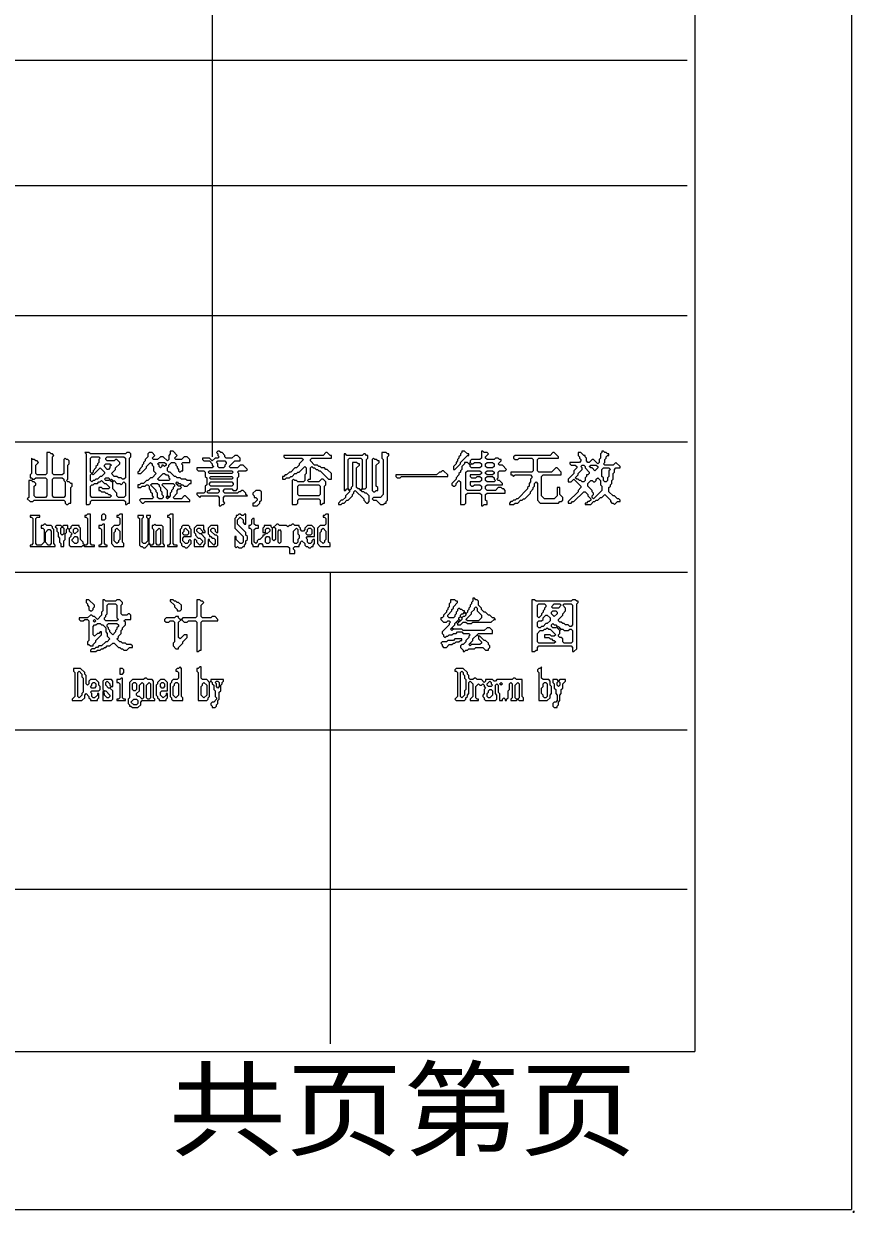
# Model space of a CAD drawing. Header units: millimetres. Extents: x 10 to 220, y 12 to 309.
# Drawn here: x 168 to 219.9, y 11.6 to 85.8 of the extents above; entities that cross this region are included whole.
import ezdxf

# ---------------------------------------------------------------- set-up
doc = ezdxf.new("R2010")
doc.units = ezdxf.units.MM
for name, color, linetype, lineweight in [('OCR_TEXT', 6, 'Continuous', 0), ('TRACE_STRAIGHT', 5, 'Continuous', 0), ('TRACE_TEXT_SYMBOL', 6, 'Continuous', 0)]:
    doc.layers.add(name, color=color, linetype=linetype, lineweight=lineweight)
doc.styles.add('wqy-unicode', font='wqy-unicode.lff')

msp = doc.modelspace()

# ---------------------------------------------------------------- linework, layer by layer
at = {"layer": 'TRACE_STRAIGHT', "color": 5}
for p, q in [((219.681, 308.516), (219.681, 11.726)), ((209.901, 298.539), (209.901, 21.606)), ((179.754, 227.961), (179.754, 58.75)), ((34.874, 83.516), (209.428, 83.516)), ((34.874, 75.698), (209.428, 75.698)), ((34.874, 67.564), (209.428, 67.564)), ((34.874, 59.675), (209.43, 59.675)), ((34.874, 51.549), (209.43, 51.549)), ((187.123, 51.549), (187.123, 22.072)), ((34.874, 41.7), (209.428, 41.7)), ((34.874, 31.743), (209.428, 31.743)), ((34.874, 21.606), (209.901, 21.606)), ((10.043, 11.726), (219.681, 11.726))]:
    msp.add_line(p, q, dxfattribs=at)
at = {"layer": 'TRACE_TEXT_SYMBOL', "color": 6}
for points in [[(169.422, 59.013), (169.422, 57.7), (169.334, 57.612), (168.809, 57.612), (168.722, 57.7), (168.722, 58.225), (168.897, 58.4), (168.809, 58.488), (168.722, 58.488), (168.634, 58.575), (168.546, 58.575), (168.459, 58.663), (168.459, 57.7), (168.371, 57.612), (168.371, 57.437), (168.459, 57.437), (168.546, 57.35), (168.459, 57.262), (168.284, 57.262), (168.284, 56.211), (168.196, 56.124), (168.371, 55.949), (168.546, 55.949), (168.634, 56.036), (170.473, 56.036), (170.56, 55.949), (170.56, 55.861), (170.648, 55.774), (170.735, 55.774), (170.823, 55.861), (170.91, 55.861), (170.91, 56.824), (170.998, 56.912), (170.998, 57.087), (170.91, 57.087), (170.823, 57.174), (170.735, 57.174), (170.648, 57.262), (170.735, 57.35), (170.735, 58.225), (170.823, 58.313), (170.823, 58.488), (170.735, 58.575), (170.648, 58.575), (170.56, 58.663), (170.473, 58.575), (170.473, 57.7), (170.385, 57.612), (169.86, 57.612), (169.772, 57.7), (169.772, 58.75), (169.86, 58.838), (169.772, 58.926), (169.685, 58.926), (169.597, 59.013)], [(171.786, 59.013), (171.874, 58.926), (171.874, 55.774), (172.049, 55.774), (172.136, 55.861), (172.136, 55.949), (172.224, 56.036), (174.238, 56.036), (174.325, 55.949), (174.325, 55.774), (174.413, 55.774), (174.5, 55.861), (174.588, 55.861), (174.588, 58.663), (174.675, 58.75), (174.675, 58.926), (174.588, 59.013), (174.413, 59.013), (174.325, 58.926), (172.136, 58.926), (172.049, 59.013)], [(172.136, 58.663), (172.224, 58.75), (172.662, 58.75), (172.749, 58.663), (172.662, 58.575), (172.662, 58.4), (172.574, 58.313), (172.574, 58.225), (172.486, 58.138), (172.486, 58.05), (172.311, 57.875), (172.311, 57.787), (172.224, 57.7), (172.136, 57.787)], [(173.099, 58.663), (173.187, 58.75), (174.238, 58.75), (174.325, 58.663), (174.325, 57.437), (174.238, 57.35), (174.15, 57.35), (174.062, 57.437), (173.887, 57.437), (173.8, 57.525), (173.625, 57.525), (173.45, 57.7), (173.712, 57.962), (173.712, 58.05), (173.975, 58.313), (173.975, 58.4), (173.8, 58.575), (173.712, 58.575), (173.625, 58.488), (173.187, 58.488), (173.099, 58.575)], [(187.984, 58.926), (187.984, 56.649), (188.072, 56.649), (188.159, 56.737), (188.247, 56.737), (188.334, 56.649), (188.334, 56.562), (188.072, 56.299), (188.072, 56.211), (187.896, 56.036), (187.809, 56.036), (187.634, 55.861), (187.634, 55.774), (187.809, 55.774), (187.896, 55.861), (187.984, 55.861), (188.159, 56.036), (188.247, 56.036), (188.509, 56.299), (188.509, 56.386), (188.597, 56.474), (188.597, 56.562), (188.684, 56.649), (189.21, 56.124), (189.21, 56.036), (189.385, 55.861), (189.472, 55.861), (189.56, 55.949), (189.56, 56.299), (189.385, 56.474), (189.297, 56.474), (189.21, 56.562), (189.122, 56.562), (189.035, 56.649), (189.122, 56.737), (189.297, 56.737), (189.385, 56.824), (189.385, 58.575), (189.472, 58.663), (189.472, 58.838), (189.385, 58.838), (189.297, 58.926), (189.21, 58.926), (189.122, 58.838), (188.159, 58.838), (188.072, 58.926)], [(188.247, 58.575), (188.334, 58.663), (189.035, 58.663), (189.122, 58.575), (189.122, 56.737), (189.035, 56.649), (188.947, 56.737), (188.86, 56.737), (188.772, 56.824), (188.772, 58.05), (188.947, 58.225), (188.947, 58.313), (188.86, 58.313), (188.772, 58.4), (188.509, 58.4), (188.509, 56.912), (188.422, 56.824), (188.422, 56.737), (188.334, 56.649), (188.247, 56.737)], [(190.348, 59.013), (190.348, 58.663), (190.436, 58.575), (190.436, 56.386), (190.26, 56.211), (189.823, 56.211), (189.735, 56.124), (189.823, 56.036), (189.998, 56.036), (190.26, 55.774), (190.436, 55.774), (190.523, 55.861), (190.611, 55.861), (190.611, 55.949), (190.698, 56.036), (190.698, 58.75), (190.786, 58.838), (190.786, 58.926), (190.698, 58.926), (190.611, 59.013)], [(189.823, 58.663), (189.735, 58.575), (189.735, 56.649), (189.823, 56.562), (189.91, 56.562), (189.998, 56.649), (190.085, 56.649), (190.085, 56.824), (189.998, 56.912), (189.998, 58.225), (190.173, 58.4), (190.173, 58.488), (190.085, 58.488), (189.998, 58.575), (189.91, 58.575)], [(195.339, 59.101), (195.339, 59.013), (195.251, 58.926), (195.251, 58.838), (195.164, 58.75), (195.164, 58.663), (195.076, 58.575), (195.076, 58.488), (194.988, 58.4), (194.988, 58.313), (194.813, 58.138), (194.813, 57.962), (194.901, 57.962), (195.251, 58.313), (195.251, 58.4), (195.689, 58.838), (195.776, 58.838), (195.776, 58.926), (195.689, 58.926), (195.514, 59.101)], [(172.749, 58.05), (173.012, 57.787), (173.012, 57.7), (172.837, 57.525), (172.749, 57.525), (172.574, 57.35), (172.486, 57.35), (172.399, 57.262), (172.311, 57.262), (172.224, 57.174), (172.136, 57.262), (172.136, 57.612), (172.224, 57.7), (172.311, 57.612)], [(173.012, 58.225), (173.099, 58.313), (173.362, 58.313), (173.45, 58.225), (173.362, 58.138), (173.362, 58.05), (173.274, 57.962), (173.187, 57.962), (173.012, 58.138)], [(176.339, 58.313), (176.426, 58.4), (176.777, 58.4), (176.864, 58.313), (176.864, 58.225), (176.777, 58.138), (176.689, 58.225), (176.602, 58.225), (176.602, 58.138), (176.514, 58.05), (176.426, 58.138), (176.426, 58.225)], [(180.016, 58.4), (180.104, 58.488), (180.542, 58.488), (180.629, 58.4), (180.629, 58.313), (180.542, 58.225), (180.542, 58.138), (180.454, 58.05), (180.191, 58.05), (180.104, 58.138), (180.104, 58.313)], [(195.776, 58.313), (195.864, 58.4), (195.952, 58.313), (195.864, 58.225)], [(196.039, 58.313), (196.127, 58.4), (196.477, 58.4), (196.565, 58.313), (196.565, 58.138), (196.477, 58.05), (195.952, 58.05), (195.864, 58.138), (195.864, 58.225), (195.952, 58.313)], [(196.827, 58.313), (196.915, 58.4), (197.265, 58.4), (197.353, 58.313), (197.353, 58.138), (197.265, 58.05), (196.915, 58.05), (196.827, 58.138)], [(202.781, 58.138), (202.869, 58.225), (202.956, 58.225), (203.044, 58.138), (203.044, 58.05), (203.306, 57.787), (203.306, 57.7), (203.219, 57.612), (203.131, 57.612), (203.131, 57.525), (203.044, 57.437), (203.044, 57.262), (202.956, 57.174), (202.869, 57.174), (202.781, 57.262), (202.693, 57.262), (202.606, 57.35), (202.518, 57.35), (202.431, 57.437), (202.606, 57.612), (202.606, 57.7), (202.869, 57.962), (202.869, 58.05)], [(203.306, 58.138), (203.394, 58.225), (203.744, 58.225), (203.832, 58.138), (203.832, 58.05), (203.657, 57.875), (203.481, 58.05), (203.394, 58.05)], [(204.094, 57.962), (204.182, 58.05), (204.532, 58.05), (204.62, 57.962), (204.532, 57.875), (204.532, 57.525), (204.445, 57.437), (204.445, 57.262), (204.357, 57.174), (204.269, 57.174), (204.182, 57.262), (204.182, 57.437), (204.094, 57.525)], [(168.634, 57.35), (168.722, 57.437), (169.334, 57.437), (169.422, 57.35), (169.422, 56.299), (169.334, 56.211), (168.722, 56.211), (168.634, 56.299), (168.634, 56.912), (168.722, 56.999), (168.722, 57.087), (168.634, 57.174), (168.546, 57.174), (168.459, 57.262), (168.546, 57.35)], [(169.772, 57.35), (169.86, 57.437), (170.385, 57.437), (170.473, 57.35), (170.473, 57.262), (170.56, 57.174), (170.56, 56.299), (170.473, 56.211), (169.86, 56.211), (169.772, 56.299)], [(172.749, 57.174), (172.837, 57.262), (173.012, 57.087), (173.099, 57.087), (173.362, 56.824), (173.274, 56.737), (172.924, 56.737), (172.837, 56.824), (172.662, 56.824), (172.662, 56.649), (172.749, 56.649), (172.837, 56.562), (173.012, 56.562), (173.099, 56.474), (173.187, 56.474), (173.274, 56.386), (173.362, 56.386), (173.45, 56.299), (173.362, 56.211), (172.224, 56.211), (172.136, 56.299), (172.136, 56.912), (172.224, 56.999), (172.311, 56.999), (172.399, 57.087), (172.574, 57.087), (172.662, 57.174)], [(173.012, 57.35), (173.099, 57.437), (173.274, 57.437), (173.362, 57.35), (173.274, 57.262), (173.099, 57.262)], [(173.362, 57.262), (173.45, 57.35), (173.537, 57.262), (173.45, 57.174)], [(173.537, 57.174), (173.625, 57.262), (173.8, 57.087), (173.975, 57.087), (174.062, 56.999), (174.238, 57.174), (174.325, 57.087), (174.325, 56.299), (174.238, 56.211), (173.887, 56.211), (173.8, 56.299), (173.8, 56.474), (173.537, 56.737)], [(176.689, 57.7), (176.777, 57.7), (176.864, 57.612), (176.952, 57.612), (177.039, 57.525), (177.039, 57.437), (177.127, 57.35), (177.039, 57.262), (176.426, 57.262), (176.339, 57.35)], [(177.477, 57.087), (177.565, 57.174), (177.652, 57.087), (177.565, 56.999)], [(179.491, 57.787), (179.579, 57.875), (180.979, 57.875), (181.067, 57.787), (180.979, 57.7), (179.579, 57.7)], [(179.579, 57.437), (179.666, 57.525), (180.979, 57.525), (181.067, 57.437), (180.979, 57.35), (179.666, 57.35)], [(179.579, 57.087), (179.666, 57.174), (180.979, 57.174), (181.067, 57.087), (181.067, 56.999), (180.979, 56.912), (179.666, 56.912), (179.579, 56.999)], [(194.113, 57.875), (194.025, 57.787), (193.938, 57.787), (193.763, 57.612), (191.224, 57.612), (191.224, 57.525), (191.311, 57.437), (191.486, 57.437), (191.574, 57.525), (194.463, 57.525), (194.463, 57.612), (194.2, 57.875)], [(195.601, 57.787), (195.689, 57.875), (196.477, 57.875), (196.565, 57.787), (196.565, 57.7), (196.477, 57.612), (195.864, 57.612), (195.864, 57.525), (195.952, 57.437), (196.214, 57.437), (196.302, 57.525), (196.477, 57.525), (196.565, 57.437), (196.565, 57.262), (196.477, 57.174), (195.864, 57.174), (195.864, 56.999), (195.952, 56.912), (196.039, 56.912), (196.127, 56.999), (196.477, 56.999), (196.565, 56.912), (196.565, 56.737), (196.477, 56.649), (195.689, 56.649), (195.601, 56.737)], [(196.827, 57.787), (196.915, 57.875), (197.265, 57.875), (197.353, 57.787), (197.353, 57.7), (197.265, 57.612), (196.915, 57.612), (196.827, 57.7)], [(196.827, 57.437), (196.915, 57.525), (197.265, 57.525), (197.353, 57.437), (197.353, 57.35), (197.44, 57.262), (197.353, 57.174), (196.915, 57.174), (196.827, 57.262)], [(203.744, 57.35), (203.832, 57.437), (204.007, 57.262), (204.007, 56.999), (204.094, 56.912), (204.094, 56.649), (203.569, 56.124), (203.481, 56.211), (203.481, 56.299), (203.569, 56.386), (203.569, 56.474), (203.481, 56.562), (203.481, 56.649), (203.219, 56.912), (203.219, 57.087), (203.394, 57.262), (203.481, 57.262), (203.569, 57.174), (203.657, 57.174), (203.744, 57.262)], [(175.901, 56.999), (175.989, 57.087), (176.339, 57.087), (176.426, 56.999), (176.426, 56.912), (176.514, 56.824), (176.514, 56.649), (176.602, 56.562), (176.602, 56.386), (176.689, 56.299), (176.689, 56.211), (176.602, 56.124), (176.426, 56.124), (176.339, 56.211), (176.339, 56.474), (176.251, 56.562), (176.251, 56.649)], [(176.602, 56.999), (176.689, 57.087), (177.302, 57.087), (177.39, 56.999), (177.39, 56.912), (177.302, 56.824), (177.302, 56.737), (177.214, 56.649), (177.214, 56.562), (177.127, 56.474), (177.127, 56.299), (177.039, 56.211), (176.952, 56.299), (176.952, 56.649)], [(177.565, 56.999), (177.652, 57.087), (177.74, 57.087), (177.827, 56.999), (177.74, 56.912), (177.652, 56.912)], [(179.579, 56.649), (179.666, 56.737), (180.104, 56.737), (180.191, 56.649), (180.191, 56.562), (180.104, 56.474), (179.491, 56.474), (179.403, 56.562), (179.491, 56.649)], [(182.468, 56.649), (182.293, 56.474), (182.293, 56.386), (182.38, 56.299), (182.38, 56.211), (182.468, 56.211), (182.555, 56.124), (182.555, 56.036), (182.38, 55.861), (182.293, 55.861), (182.293, 55.686), (182.555, 55.686), (182.731, 55.861), (182.731, 55.949), (182.818, 56.036), (182.818, 56.562), (182.731, 56.649)], [(185.095, 56.912), (185.182, 56.999), (186.408, 56.999), (186.495, 56.912), (186.495, 56.386), (186.408, 56.299), (185.182, 56.299), (185.095, 56.386)], [(176.864, 56.211), (176.952, 56.299), (177.039, 56.211), (176.952, 56.124)], [(168.371, 55.073), (168.371, 54.986), (168.459, 54.986), (168.546, 54.898), (168.546, 53.322), (168.459, 53.234), (168.371, 53.234), (168.371, 53.147), (169.947, 53.147), (169.947, 53.234), (169.86, 53.322), (169.86, 54.198), (169.772, 54.285), (169.772, 54.373), (169.685, 54.46), (169.422, 54.46), (169.334, 54.548), (169.247, 54.548), (169.159, 54.46), (169.072, 54.46), (169.072, 54.285), (169.159, 54.285), (169.247, 54.198), (169.247, 53.41), (169.072, 53.234), (168.809, 53.234), (168.722, 53.322), (168.722, 54.898), (168.809, 54.986), (168.984, 54.986), (168.984, 55.073)], [(171.961, 55.161), (171.874, 55.073), (171.786, 55.073), (171.786, 54.986), (171.874, 54.986), (171.961, 54.898), (171.961, 53.322), (171.874, 53.234), (171.786, 53.234), (171.698, 53.322), (171.698, 53.41), (171.523, 53.585), (171.523, 54.285), (171.436, 54.373), (171.436, 54.46), (170.998, 54.46), (170.91, 54.373), (170.91, 54.285), (170.823, 54.198), (170.735, 54.285), (170.735, 54.46), (170.473, 54.46), (170.385, 54.373), (170.298, 54.46), (170.035, 54.46), (169.947, 54.373), (170.035, 54.285), (170.035, 54.11), (170.122, 54.022), (170.122, 53.76), (170.21, 53.672), (170.21, 53.41), (170.298, 53.322), (170.298, 53.147), (170.473, 53.147), (170.473, 53.497), (170.56, 53.585), (170.56, 53.935), (170.648, 54.022), (170.648, 54.198), (170.735, 54.285), (170.823, 54.198), (170.823, 54.11), (170.998, 53.935), (170.91, 53.847), (170.91, 53.76), (170.823, 53.672), (170.823, 53.234), (170.91, 53.147), (171.611, 53.147), (171.698, 53.234), (171.786, 53.147), (172.399, 53.147), (172.399, 53.234), (172.224, 53.234), (172.136, 53.322), (172.136, 55.161)], [(172.924, 55.161), (172.837, 55.073), (172.837, 54.81), (173.012, 54.81), (173.099, 54.898), (173.099, 55.073), (173.012, 55.161)], [(173.975, 55.161), (173.887, 55.073), (173.8, 55.073), (173.8, 54.986), (173.887, 54.986), (173.975, 54.898), (173.975, 54.548), (173.887, 54.46), (173.625, 54.46), (173.45, 54.285), (173.45, 53.322), (173.625, 53.147), (174.238, 53.147), (174.238, 53.322), (174.15, 53.41), (174.15, 55.161)], [(175.113, 55.073), (175.113, 54.986), (175.201, 54.898), (175.201, 53.234), (175.288, 53.147), (175.376, 53.147), (175.463, 53.059), (175.551, 53.059), (175.814, 53.322), (175.901, 53.234), (175.901, 53.147), (176.777, 53.147), (176.777, 53.234), (176.689, 53.322), (176.689, 54.373), (176.602, 54.46), (176.251, 54.46), (176.164, 54.548), (176.076, 54.46), (175.989, 54.46), (175.989, 54.285), (176.076, 54.198), (176.076, 53.322), (175.989, 53.234), (175.901, 53.234), (175.814, 53.322), (175.814, 54.898), (175.901, 54.986), (175.901, 55.073), (175.638, 55.073), (175.638, 54.986), (175.726, 54.898), (175.726, 53.497), (175.551, 53.322), (175.463, 53.322), (175.376, 53.41), (175.376, 54.898), (175.463, 54.986), (175.463, 55.073)], [(177.127, 55.161), (177.039, 55.073), (176.952, 55.073), (176.952, 54.986), (177.039, 54.986), (177.127, 54.898), (177.127, 53.322), (177.039, 53.234), (176.952, 53.234), (176.952, 53.147), (177.565, 53.147), (177.565, 53.234), (177.39, 53.234), (177.302, 53.322), (177.302, 55.161)], [(181.417, 55.161), (181.33, 55.073), (181.242, 55.073), (181.242, 54.986), (181.155, 54.898), (181.155, 54.285), (181.68, 53.76), (181.68, 53.41), (181.592, 53.322), (181.505, 53.322), (181.242, 53.585), (181.242, 53.76), (181.155, 53.76), (181.155, 53.147), (181.242, 53.059), (181.33, 53.147), (181.417, 53.059), (181.592, 53.059), (181.68, 53.147), (181.767, 53.147), (181.767, 53.234), (181.855, 53.322), (181.855, 53.497), (181.943, 53.585), (181.943, 53.76), (181.855, 53.847), (181.855, 54.022), (181.33, 54.548), (181.33, 54.81), (181.505, 54.986), (181.68, 54.81), (181.68, 54.635), (181.767, 54.548), (181.855, 54.548), (181.855, 55.161), (181.767, 55.161), (181.68, 55.073), (181.592, 55.073), (181.505, 55.161)], [(186.846, 55.161), (186.758, 55.073), (186.671, 55.073), (186.671, 54.986), (186.758, 54.986), (186.846, 54.898), (186.846, 54.548), (186.758, 54.46), (186.495, 54.46), (186.32, 54.285), (186.32, 53.322), (186.495, 53.147), (187.108, 53.147), (187.108, 53.322), (187.021, 53.41), (187.021, 55.161)], [(169.51, 54.198), (169.597, 54.198), (169.685, 54.11), (169.685, 53.322), (169.597, 53.234), (169.51, 53.234), (169.334, 53.41), (169.334, 54.022)], [(170.298, 54.285), (170.385, 54.373), (170.473, 54.285), (170.473, 53.935), (170.385, 53.847), (170.298, 53.935)], [(171.086, 54.198), (171.173, 54.285), (171.261, 54.285), (171.348, 54.198), (171.348, 54.11), (171.173, 53.935), (171.086, 54.022)], [(172.924, 54.548), (172.837, 54.46), (172.662, 54.46), (172.662, 54.285), (172.749, 54.285), (172.837, 54.198), (172.837, 53.322), (172.749, 53.234), (172.662, 53.234), (172.662, 53.147), (173.187, 53.147), (173.187, 53.234), (173.099, 53.234), (173.012, 53.322), (173.012, 54.548)], [(173.712, 54.198), (173.8, 54.285), (173.975, 54.11), (173.975, 53.585), (173.887, 53.497), (173.887, 53.41), (173.8, 53.322), (173.625, 53.497), (173.625, 54.022), (173.712, 54.11)], [(176.426, 54.285), (176.514, 54.198), (176.514, 53.322), (176.426, 53.234), (176.339, 53.234), (176.251, 53.322), (176.251, 54.11)], [(177.915, 54.46), (177.827, 54.373), (177.827, 54.285), (177.74, 54.198), (177.74, 53.41), (177.827, 53.322), (177.827, 53.234), (177.915, 53.147), (178.003, 53.147), (178.09, 53.059), (178.178, 53.059), (178.44, 53.322), (178.44, 53.497), (178.353, 53.585), (178.265, 53.497), (178.265, 53.41), (178.178, 53.322), (178.09, 53.322), (177.915, 53.497), (177.915, 53.672), (178.003, 53.76), (178.44, 53.76), (178.44, 54.198), (178.353, 54.285), (178.353, 54.373), (178.265, 54.46)], [(178.003, 54.198), (178.09, 54.285), (178.265, 54.11), (178.265, 53.935), (178.178, 53.847), (178.003, 53.847), (177.915, 53.935), (177.915, 54.022), (178.003, 54.11)], [(178.791, 54.46), (178.615, 54.285), (178.615, 54.022), (178.703, 53.935), (178.703, 53.847), (178.878, 53.672), (178.966, 53.672), (179.141, 53.497), (179.141, 53.41), (178.966, 53.234), (178.791, 53.41), (178.791, 53.497), (178.703, 53.585), (178.615, 53.585), (178.615, 53.147), (179.228, 53.147), (179.228, 53.234), (179.316, 53.322), (179.316, 53.672), (179.053, 53.935), (179.141, 54.022), (179.316, 54.022), (179.316, 54.11), (179.228, 54.198), (179.228, 54.46)], [(178.791, 54.198), (178.878, 54.285), (178.966, 54.285), (179.141, 54.11), (179.141, 54.022), (179.053, 53.935), (178.966, 53.935), (178.791, 54.11)], [(179.666, 54.46), (179.491, 54.285), (179.491, 53.935), (179.579, 53.847), (179.579, 53.76), (179.666, 53.76), (179.754, 53.672), (179.841, 53.672), (179.929, 53.585), (179.929, 53.322), (179.841, 53.234), (179.579, 53.497), (179.579, 53.585), (179.491, 53.585), (179.491, 53.147), (180.016, 53.147), (180.104, 53.234), (180.104, 53.76), (180.016, 53.847), (179.929, 53.847), (179.666, 54.11), (179.666, 54.198), (179.754, 54.285), (179.841, 54.285), (179.929, 54.198), (179.929, 54.11), (180.016, 54.022), (180.104, 54.022), (180.104, 54.46)], [(183.081, 54.198), (183.168, 54.285), (183.256, 54.285), (183.343, 54.198), (183.343, 54.11), (183.168, 53.935), (183.081, 54.022)], [(183.519, 54.285), (183.606, 54.373), (183.694, 54.285), (183.694, 53.585), (183.606, 53.497), (183.519, 53.585)], [(183.869, 54.11), (183.956, 54.198), (184.044, 54.11), (184.044, 53.41), (183.956, 53.322), (183.869, 53.41)], [(185.007, 54.285), (185.095, 54.198), (185.095, 53.935), (185.182, 53.847), (185.182, 53.672), (185.095, 53.585), (185.095, 53.41), (185.007, 53.322), (184.919, 53.322), (184.832, 53.41), (184.832, 54.11)], [(185.707, 54.198), (185.795, 54.285), (185.883, 54.285), (185.97, 54.198), (185.97, 53.935), (185.883, 53.847), (185.707, 53.847), (185.62, 53.935), (185.62, 54.022), (185.707, 54.11)], [(186.583, 54.198), (186.671, 54.285), (186.846, 54.11), (186.846, 53.585), (186.758, 53.497), (186.758, 53.41), (186.671, 53.322), (186.495, 53.497), (186.495, 54.022), (186.583, 54.11)], [(171.173, 53.76), (171.261, 53.76), (171.348, 53.672), (171.348, 53.41), (171.261, 53.322), (171.173, 53.322), (170.998, 53.497), (170.998, 53.585)], [(183.081, 53.672), (183.168, 53.76), (183.256, 53.76), (183.343, 53.672), (183.343, 53.41), (183.256, 53.322), (183.168, 53.322), (183.081, 53.41)], [(171.874, 49.82), (171.874, 49.645), (171.961, 49.557), (171.961, 49.469), (172.049, 49.382), (172.049, 49.207), (172.136, 49.119), (172.224, 49.119), (172.311, 49.207), (172.311, 49.294), (172.399, 49.382), (172.399, 49.469), (172.049, 49.82)], [(178.791, 49.82), (178.791, 48.769), (178.703, 48.681), (177.915, 48.681), (177.827, 48.594), (177.74, 48.594), (177.652, 48.681), (177.652, 48.769), (177.477, 48.769), (177.39, 48.681), (176.864, 48.681), (176.777, 48.594), (176.777, 48.506), (176.864, 48.419), (177.039, 48.419), (177.127, 48.506), (177.302, 48.506), (177.39, 48.419), (177.39, 47.193), (177.302, 47.105), (177.302, 46.93), (177.477, 46.755), (177.652, 46.755), (177.652, 46.843), (177.915, 47.105), (177.915, 47.193), (178.178, 47.456), (178.178, 47.631), (178.003, 47.631), (177.74, 47.368), (177.652, 47.456), (177.652, 48.419), (177.827, 48.594), (178.003, 48.419), (178.178, 48.419), (178.265, 48.506), (178.703, 48.506), (178.791, 48.419), (178.791, 46.58), (178.878, 46.58), (178.966, 46.668), (179.053, 46.668), (179.053, 48.419), (179.141, 48.506), (180.104, 48.506), (180.104, 48.594), (179.929, 48.769), (179.754, 48.769), (179.666, 48.681), (179.141, 48.681), (179.053, 48.769), (179.053, 49.469), (179.228, 49.645), (179.141, 49.732), (179.053, 49.732), (178.966, 49.82)], [(177.127, 49.82), (177.127, 49.732), (177.39, 49.469), (177.39, 49.382), (177.565, 49.207), (177.565, 49.119), (177.74, 49.119), (177.827, 49.207), (177.827, 49.469), (177.652, 49.645), (177.565, 49.645), (177.477, 49.732), (177.39, 49.732), (177.302, 49.82)], [(199.717, 49.82), (199.717, 46.58), (199.892, 46.58), (199.979, 46.668), (200.067, 46.668), (200.067, 46.843), (200.154, 46.93), (202.168, 46.93), (202.256, 46.843), (202.256, 46.58), (202.343, 46.58), (202.518, 46.755), (202.518, 49.557), (202.606, 49.645), (202.606, 49.732), (202.518, 49.732), (202.431, 49.82), (202.256, 49.82), (202.168, 49.732), (199.979, 49.732), (199.892, 49.82)], [(173.187, 49.469), (173.274, 49.557), (173.712, 49.557), (173.8, 49.469), (173.8, 48.681), (173.887, 48.594), (173.8, 48.506), (173.099, 48.506), (173.012, 48.594), (173.012, 48.681), (173.099, 48.769), (173.099, 48.857), (173.187, 48.944)], [(195.426, 48.944), (195.514, 49.032), (195.601, 48.944), (195.601, 48.857), (195.514, 48.769), (195.426, 48.769), (195.339, 48.681), (195.251, 48.769), (195.251, 48.857), (195.339, 48.944)], [(196.127, 49.294), (196.214, 49.382), (196.302, 49.294), (196.302, 49.119), (196.565, 48.857), (196.565, 48.681), (196.389, 48.506), (195.689, 48.506), (195.601, 48.594), (195.952, 48.944), (195.952, 49.032), (196.127, 49.207)], [(200.067, 49.469), (200.154, 49.557), (200.505, 49.557), (200.592, 49.469), (200.592, 49.382), (200.505, 49.294), (200.505, 49.207), (200.417, 49.119), (200.417, 49.032), (200.329, 48.944), (200.329, 48.857), (200.154, 48.681), (200.067, 48.769)], [(201.117, 49.557), (201.468, 49.557), (201.555, 49.469), (201.38, 49.294), (201.03, 49.294), (200.942, 49.382)], [(200.942, 49.032), (201.03, 49.119), (201.205, 49.119), (201.293, 49.032), (201.293, 48.944), (201.117, 48.769), (200.942, 48.944)], [(201.643, 49.469), (201.73, 49.557), (202.168, 49.557), (202.256, 49.469), (202.256, 48.244), (202.168, 48.156), (202.081, 48.156), (201.993, 48.244), (201.818, 48.244), (201.73, 48.331), (201.643, 48.331), (201.555, 48.419), (201.468, 48.419), (201.38, 48.506), (201.38, 48.594), (201.643, 48.857), (201.643, 48.944), (201.818, 49.119), (201.818, 49.294)], [(172.311, 48.506), (172.399, 48.594), (172.486, 48.506), (172.399, 48.419)], [(173.187, 48.244), (173.274, 48.331), (173.8, 48.331), (173.887, 48.244), (173.887, 48.156), (173.8, 48.069), (173.8, 47.981), (173.712, 47.893), (173.712, 47.806), (173.537, 47.631), (173.362, 47.806), (173.362, 47.893), (173.274, 47.981), (173.274, 48.069), (173.187, 48.156)], [(194.988, 48.419), (195.076, 48.506), (195.164, 48.419), (195.076, 48.331)], [(195.076, 48.506), (195.164, 48.594), (195.251, 48.506), (195.164, 48.419)], [(195.164, 48.681), (195.251, 48.769), (195.339, 48.681), (195.339, 48.594), (195.251, 48.506), (195.164, 48.594)], [(200.592, 48.857), (200.68, 48.857), (200.855, 48.681), (200.855, 48.506), (200.68, 48.331), (200.592, 48.331), (200.417, 48.156), (200.329, 48.156), (200.242, 48.069), (200.154, 48.069), (200.067, 48.156), (200.067, 48.419), (200.154, 48.506), (200.329, 48.506), (200.417, 48.594), (200.417, 48.681)], [(200.942, 48.244), (201.03, 48.331), (201.117, 48.244), (201.205, 48.244), (201.293, 48.156), (201.205, 48.069), (201.03, 48.069), (200.942, 48.156)], [(194.638, 47.981), (194.726, 48.069), (194.813, 47.981), (194.726, 47.893)], [(196.302, 47.631), (196.389, 47.543), (196.389, 47.368), (196.565, 47.193), (196.565, 47.105), (196.477, 47.018), (195.952, 47.018), (195.864, 47.105), (196.039, 47.281), (196.039, 47.368)], [(200.592, 47.981), (200.68, 48.069), (200.767, 47.981), (200.855, 47.981), (201.205, 47.631), (201.117, 47.543), (200.942, 47.543), (200.855, 47.631), (200.505, 47.631), (200.505, 47.456), (200.767, 47.456), (200.855, 47.368), (200.942, 47.368), (201.03, 47.281), (201.117, 47.281), (201.205, 47.193), (201.117, 47.105), (200.154, 47.105), (200.067, 47.193), (200.067, 47.718), (200.242, 47.893), (200.417, 47.893), (200.505, 47.981)], [(201.293, 48.069), (201.38, 48.156), (201.468, 48.069), (201.38, 47.981)], [(201.38, 47.981), (201.468, 48.069), (201.555, 47.981), (201.468, 47.893)], [(201.468, 47.893), (201.555, 47.981), (201.643, 47.981), (201.73, 47.893), (201.993, 47.893), (202.081, 47.981), (202.168, 47.981), (202.256, 47.893), (202.256, 47.193), (202.168, 47.105), (201.73, 47.105), (201.643, 47.193), (201.643, 47.368), (201.555, 47.456), (201.468, 47.456), (201.38, 47.543), (201.38, 47.631), (201.468, 47.718)], [(194.901, 47.368), (194.813, 47.281), (194.463, 47.281), (194.376, 47.193), (194.113, 47.193), (194.025, 47.105), (194.113, 47.018), (194.113, 46.93), (194.2, 46.843), (194.376, 46.843), (194.551, 47.018), (194.726, 47.018), (194.813, 47.105), (194.901, 47.105), (194.988, 47.193), (195.164, 47.193), (195.251, 47.281), (195.339, 47.281), (195.339, 47.368)], [(195.776, 47.018), (195.864, 47.105), (195.952, 47.018), (195.864, 46.93)], [(171.086, 45.529), (171.086, 45.354), (171.173, 45.267), (171.173, 43.778), (170.998, 43.603), (170.998, 43.516), (171.611, 43.516), (171.786, 43.691), (171.786, 43.866), (171.874, 43.953), (172.049, 43.778), (172.049, 43.691), (172.136, 43.603), (172.136, 43.516), (172.574, 43.516), (172.574, 43.603), (172.662, 43.691), (172.662, 43.953), (172.574, 43.953), (172.574, 43.866), (172.399, 43.691), (172.311, 43.691), (172.224, 43.778), (172.224, 43.953), (172.136, 44.041), (172.224, 44.129), (172.662, 44.129), (172.749, 44.216), (172.749, 44.391), (172.662, 44.479), (172.662, 44.654), (172.486, 44.829), (172.136, 44.829), (172.049, 44.741), (172.049, 44.566), (171.961, 44.479), (171.874, 44.566), (171.874, 45.092), (171.786, 45.179), (171.786, 45.267), (171.523, 45.529)], [(171.348, 45.267), (171.436, 45.354), (171.611, 45.179), (171.611, 45.004), (171.698, 44.917), (171.698, 44.041), (171.611, 43.953), (171.611, 43.866), (171.436, 43.691), (171.348, 43.778)], [(173.975, 45.529), (173.975, 45.179), (174.15, 45.179), (174.238, 45.267), (174.238, 45.442), (174.15, 45.529)], [(177.74, 45.617), (177.652, 45.529), (177.565, 45.529), (177.477, 45.442), (177.477, 45.354), (177.565, 45.354), (177.652, 45.267), (177.652, 44.917), (177.565, 44.829), (177.302, 44.829), (177.214, 44.741), (177.214, 44.654), (177.127, 44.566), (177.127, 43.778), (177.214, 43.691), (177.214, 43.603), (177.302, 43.516), (177.915, 43.516), (177.915, 43.691), (177.827, 43.778), (177.827, 45.529)], [(178.966, 45.617), (178.878, 45.529), (178.791, 45.529), (178.791, 45.354), (178.878, 45.267), (178.878, 43.516), (179.403, 43.516), (179.491, 43.603), (179.491, 43.691), (179.579, 43.778), (179.579, 44.654), (179.666, 44.741), (179.754, 44.654), (179.754, 44.566), (179.841, 44.479), (179.841, 44.216), (179.929, 44.129), (179.929, 43.778), (180.016, 43.691), (180.016, 43.603), (179.841, 43.428), (179.754, 43.428), (179.666, 43.341), (179.666, 43.253), (179.754, 43.165), (179.754, 43.078), (179.929, 43.078), (180.016, 43.165), (180.016, 43.253), (180.104, 43.341), (180.104, 43.516), (180.191, 43.603), (180.191, 44.041), (180.279, 44.129), (180.279, 44.479), (180.367, 44.566), (180.367, 44.654), (180.454, 44.741), (180.454, 44.829), (179.666, 44.829), (179.666, 44.741), (179.579, 44.654), (179.403, 44.829), (179.141, 44.829), (179.053, 44.917), (179.053, 45.617)], [(195.251, 45.267), (195.339, 45.354), (195.426, 45.267), (195.426, 45.179), (195.514, 45.092), (195.514, 44.917), (195.601, 44.829), (195.601, 44.216), (195.514, 44.129), (195.514, 43.866), (195.339, 43.691), (195.251, 43.778)], [(200.329, 45.617), (200.242, 45.529), (200.154, 45.529), (200.067, 45.442), (200.067, 45.354), (200.154, 45.267), (200.154, 43.516), (200.68, 43.516), (200.855, 43.691), (200.855, 43.866), (200.942, 43.953), (200.942, 44.391), (200.855, 44.479), (200.855, 44.741), (200.767, 44.829), (200.417, 44.829), (200.329, 44.917)], [(172.224, 44.566), (172.311, 44.654), (172.399, 44.654), (172.486, 44.566), (172.486, 44.391), (172.399, 44.304), (172.224, 44.304), (172.136, 44.391), (172.224, 44.479)], [(173.012, 44.829), (172.924, 44.741), (172.924, 44.216), (173.012, 44.129), (172.924, 44.041), (172.924, 43.516), (173.45, 43.516), (173.537, 43.603), (173.537, 44.129), (173.362, 44.304), (173.45, 44.391), (173.537, 44.391), (173.537, 44.741), (173.45, 44.829)], [(173.099, 44.654), (173.187, 44.741), (173.362, 44.566), (173.362, 44.479), (173.45, 44.391), (173.362, 44.304), (173.274, 44.304), (173.099, 44.479)], [(174.062, 44.917), (173.975, 44.829), (173.8, 44.829), (173.8, 44.654), (173.887, 44.654), (173.975, 44.566), (173.975, 43.691), (173.887, 43.603), (173.8, 43.603), (173.8, 43.516), (174.325, 43.516), (174.325, 43.603), (174.238, 43.603), (174.15, 43.691), (174.15, 44.917)], [(175.551, 44.917), (175.463, 44.829), (174.763, 44.829), (174.588, 44.654), (174.588, 43.691), (174.5, 43.603), (174.5, 43.341), (174.588, 43.253), (174.588, 43.165), (174.675, 43.165), (174.763, 43.078), (175.113, 43.078), (175.288, 43.253), (175.288, 43.428), (175.376, 43.516), (176.164, 43.516), (176.164, 43.603), (176.076, 43.691), (176.076, 44.741), (175.989, 44.829), (175.726, 44.829), (175.638, 44.917)], [(174.763, 44.566), (174.85, 44.654), (174.938, 44.654), (175.026, 44.566), (175.026, 44.216), (174.938, 44.129), (174.85, 44.129), (174.763, 44.216)], [(175.376, 44.654), (175.463, 44.566), (175.463, 43.691), (175.376, 43.603), (175.201, 43.778), (175.113, 43.778), (175.026, 43.866), (175.026, 43.953), (175.201, 44.129), (175.201, 44.479)], [(175.814, 44.654), (175.901, 44.566), (175.901, 43.691), (175.814, 43.603), (175.726, 43.603), (175.638, 43.691), (175.638, 44.479)], [(176.514, 44.829), (176.339, 44.654), (176.339, 44.566), (176.251, 44.479), (176.251, 43.866), (176.339, 43.778), (176.339, 43.691), (176.426, 43.603), (176.426, 43.516), (176.864, 43.516), (176.864, 43.603), (176.952, 43.691), (176.952, 43.953), (176.864, 43.953), (176.864, 43.866), (176.689, 43.691), (176.514, 43.866), (176.514, 44.041), (176.602, 44.129), (176.952, 44.129), (176.952, 44.654), (176.777, 44.829)], [(176.514, 44.566), (176.602, 44.654), (176.689, 44.654), (176.777, 44.566), (176.777, 44.391), (176.689, 44.304), (176.602, 44.304), (176.514, 44.391)], [(177.39, 44.566), (177.477, 44.654), (177.565, 44.654), (177.652, 44.566), (177.652, 43.866), (177.477, 43.691), (177.302, 43.866), (177.302, 44.391), (177.39, 44.479)], [(179.141, 44.566), (179.228, 44.654), (179.403, 44.479), (179.403, 43.866), (179.228, 43.691), (179.053, 43.866), (179.053, 44.391), (179.141, 44.479)], [(179.929, 44.654), (180.016, 44.741), (180.104, 44.741), (180.191, 44.654), (180.191, 44.391), (180.104, 44.304), (180.016, 44.391), (180.016, 44.566)], [(197.09, 44.741), (197.177, 44.654), (197.177, 44.566), (197.265, 44.479), (197.177, 44.391), (197.002, 44.391), (196.915, 44.479), (196.915, 44.566)], [(197.703, 44.566), (197.79, 44.654), (197.878, 44.566), (197.79, 44.479)], [(198.841, 44.654), (198.929, 44.566), (198.929, 43.691), (198.841, 43.603), (198.753, 43.603), (198.666, 43.691), (198.666, 44.479)], [(200.417, 44.566), (200.505, 44.654), (200.592, 44.654), (200.68, 44.566), (200.68, 43.778), (200.592, 43.691), (200.505, 43.691), (200.417, 43.778), (200.417, 43.866), (200.329, 43.953), (200.329, 44.304), (200.417, 44.391)], [(201.03, 44.829), (201.03, 44.654), (201.117, 44.566), (201.117, 44.304), (201.205, 44.216), (201.205, 43.953), (201.293, 43.866), (201.293, 43.516), (201.205, 43.428), (201.117, 43.428), (201.03, 43.341), (201.03, 43.165), (201.117, 43.078), (201.293, 43.078), (201.293, 43.165), (201.38, 43.253), (201.38, 43.428), (201.468, 43.516), (201.468, 43.866), (201.555, 43.953), (201.555, 44.216), (201.643, 44.304), (201.643, 44.566), (201.818, 44.741), (201.818, 44.829), (201.468, 44.829), (201.38, 44.741), (201.293, 44.829)], [(201.293, 44.654), (201.38, 44.741), (201.468, 44.654), (201.468, 44.479), (201.38, 44.391), (201.293, 44.479)], [(172.924, 44.041), (173.012, 44.129), (173.099, 44.129), (173.362, 43.866), (173.362, 43.778), (173.274, 43.691), (173.187, 43.691), (173.012, 43.866), (173.012, 43.953)], [(197.002, 44.129), (197.09, 44.216), (197.177, 44.216), (197.265, 44.129), (197.265, 43.866), (197.09, 43.691), (197.002, 43.691), (196.915, 43.778), (196.915, 43.953), (197.002, 44.041)], [(174.85, 43.603), (175.026, 43.603), (175.113, 43.516), (175.113, 43.341), (175.026, 43.253), (174.85, 43.253), (174.675, 43.428)], [(219.855, 11.645), (219.767, 11.557), (219.855, 11.557)]]:
    msp.add_lwpolyline(points, close=True, dxfattribs=at)
for points in [[(177.127, 59.101), (177.127, 58.926), (177.039, 58.838), (177.039, 58.575), (176.952, 58.488), (176.689, 58.75), (176.514, 58.75), (176.339, 58.575), (176.076, 58.575), (175.989, 58.663), (176.164, 58.838), (175.989, 59.013), (175.814, 59.013), (175.726, 58.926), (175.726, 58.75), (175.551, 58.575), (175.551, 58.488), (175.463, 58.4), (175.463, 58.313), (175.376, 58.225), (175.376, 58.138), (175.201, 57.962), (175.201, 57.875), (175.113, 57.787), (175.113, 57.7), (175.288, 57.7), (175.638, 58.05), (175.638, 58.138), (175.901, 58.4), (175.989, 58.313), (175.989, 58.225), (176.076, 58.138), (176.076, 57.875), (176.251, 57.7), (175.989, 57.437), (175.901, 57.437), (175.726, 57.262), (175.638, 57.262), (175.463, 57.087), (175.288, 57.087), (175.201, 56.999), (175.113, 56.999), (175.113, 56.824), (175.288, 56.824), (175.376, 56.912), (175.551, 56.912), (175.638, 56.999), (175.726, 56.999), (175.814, 56.912), (175.814, 56.737), (175.901, 56.649), (175.901, 56.562), (175.989, 56.474), (175.989, 56.299), (176.076, 56.211), (175.989, 56.124), (175.288, 56.124), (175.201, 56.036), (175.376, 55.861), (175.463, 55.861), (175.551, 55.949), (178.353, 55.949), (178.353, 56.036), (178.09, 56.299)], [(178.09, 56.299), (178.003, 56.299), (177.827, 56.124), (177.39, 56.124), (177.302, 56.211), (177.565, 56.474), (177.565, 56.649), (177.652, 56.737), (177.74, 56.737), (177.827, 56.824), (177.74, 56.912), (177.827, 56.999), (177.915, 56.999), (178.003, 56.912), (178.178, 56.912), (178.353, 57.087), (178.44, 57.087), (178.44, 57.262), (178.178, 57.262), (178.09, 57.35), (177.827, 57.35), (177.74, 57.437), (177.565, 57.437), (177.477, 57.525), (177.39, 57.525), (177.127, 57.787), (177.039, 57.787), (176.952, 57.875), (176.952, 58.05), (177.039, 58.138), (177.039, 58.225), (177.214, 58.4), (177.39, 58.4), (177.477, 58.313), (177.477, 58.225), (177.565, 58.138), (177.565, 58.05), (177.652, 57.962), (177.652, 57.875), (177.74, 57.787), (177.827, 57.875), (177.915, 57.875), (177.915, 58.225), (177.827, 58.313), (177.915, 58.4), (178.353, 58.4), (178.353, 58.575), (178.178, 58.75), (178.003, 58.75), (177.827, 58.575), (177.477, 58.575), (177.39, 58.663), (177.565, 58.838), (177.302, 59.101), (177.127, 59.101)], [(180.104, 59.101), (180.016, 59.013), (180.104, 58.926), (180.104, 58.838), (180.191, 58.75), (180.104, 58.663), (179.929, 58.663), (179.754, 58.488), (179.579, 58.663), (179.141, 58.663), (179.141, 58.575), (179.228, 58.488), (179.579, 58.488), (179.754, 58.313), (179.754, 58.225), (179.841, 58.138), (179.754, 58.05), (178.791, 58.05), (178.791, 57.962), (178.878, 57.875), (179.228, 57.875), (179.316, 57.787), (179.316, 57.525), (179.403, 57.437), (179.403, 56.999), (179.316, 56.912), (179.316, 56.562), (179.228, 56.474), (178.791, 56.474), (178.791, 56.386), (178.966, 56.211), (179.053, 56.299), (180.104, 56.299), (180.191, 56.211), (180.191, 55.686), (180.279, 55.686), (180.367, 55.774), (180.454, 55.774), (180.542, 55.861), (180.454, 55.949), (180.454, 56.211), (180.542, 56.299), (181.943, 56.299), (181.855, 56.386), (181.855, 56.474), (181.68, 56.649), (181.592, 56.649), (181.505, 56.562), (181.417, 56.562), (181.33, 56.474), (180.542, 56.474), (180.454, 56.562), (180.454, 56.649), (180.542, 56.737), (180.979, 56.737), (181.067, 56.649), (181.242, 56.649), (181.33, 56.737), (181.33, 57.437), (181.417, 57.525), (181.417, 57.7), (181.33, 57.787), (181.417, 57.875), (181.855, 57.875)], [(181.855, 57.875), (181.943, 57.962), (181.68, 58.225), (181.505, 58.225), (181.33, 58.05), (180.892, 58.05), (180.804, 58.138), (181.155, 58.488), (181.505, 58.488), (181.505, 58.663), (181.33, 58.838), (181.155, 58.838), (180.979, 58.663), (180.629, 58.663), (180.542, 58.75), (180.542, 58.838), (180.367, 59.013), (180.279, 59.013), (180.191, 59.101), (180.104, 59.101)], [(186.846, 59.013), (186.671, 58.838), (184.219, 58.838), (184.219, 58.75), (184.307, 58.663), (185.357, 58.663), (185.445, 58.575), (185.182, 58.313), (185.182, 58.225), (185.007, 58.05), (184.919, 58.05), (184.657, 57.787), (184.569, 57.787), (184.394, 57.612), (184.307, 57.612), (184.219, 57.525), (184.131, 57.525), (184.131, 57.35), (184.307, 57.35), (184.394, 57.437), (184.569, 57.437), (184.657, 57.525), (184.744, 57.525), (184.919, 57.7), (185.007, 57.7), (185.095, 57.787), (185.182, 57.787), (185.532, 58.138), (185.62, 58.05), (185.62, 57.7), (185.532, 57.612), (185.532, 57.262), (185.445, 57.174), (185.095, 57.174), (185.007, 57.262), (184.919, 57.262), (184.832, 57.35), (184.744, 57.262), (184.744, 55.774), (185.007, 55.774), (185.095, 55.861), (185.095, 56.036), (185.182, 56.124), (186.408, 56.124), (186.495, 56.036), (186.495, 55.774), (186.583, 55.774), (186.671, 55.861), (186.758, 55.861), (186.758, 56.912), (186.846, 56.999), (186.846, 57.174), (186.671, 57.35), (186.583, 57.35), (186.408, 57.174), (185.795, 57.174), (185.707, 57.262), (185.795, 57.35), (185.883, 57.35), (185.883, 58.05), (185.97, 58.138), (186.058, 58.05), (186.145, 58.05), (186.233, 57.962)], [(186.233, 57.962), (186.32, 57.962), (186.408, 57.875), (186.495, 57.875), (187.021, 57.35), (187.196, 57.35), (187.196, 57.7), (186.933, 57.962), (186.846, 57.962), (186.758, 58.05), (186.583, 58.05), (186.495, 58.138), (186.408, 58.138), (186.32, 58.225), (186.145, 58.225), (185.883, 58.488), (185.883, 58.575), (185.97, 58.663), (187.196, 58.663), (187.196, 58.838), (187.108, 58.838), (186.933, 59.013), (186.846, 59.013)], [(196.565, 59.101), (196.565, 58.663), (196.477, 58.575), (195.952, 58.575), (195.864, 58.488), (195.864, 58.4), (195.776, 58.313), (195.689, 58.4), (195.514, 58.4), (195.514, 58.313), (195.339, 58.138), (195.339, 57.962), (195.251, 57.875), (195.251, 57.787), (195.164, 57.7), (195.164, 57.612), (194.988, 57.437), (194.988, 57.35), (194.726, 57.087), (194.726, 56.999), (194.813, 56.912), (194.901, 56.912), (194.988, 56.999), (194.988, 57.087), (195.164, 57.262), (195.251, 57.174), (195.251, 55.774), (195.514, 55.774), (195.601, 55.861), (195.601, 56.386), (195.689, 56.474), (196.477, 56.474), (196.565, 56.386), (196.565, 55.686), (196.652, 55.686), (196.74, 55.774), (196.915, 55.774), (196.915, 55.949), (196.827, 56.036), (196.827, 56.386), (196.915, 56.474), (198.053, 56.474), (198.053, 56.649), (197.965, 56.737), (197.878, 56.737), (197.79, 56.824), (197.615, 56.824), (197.44, 56.649), (196.915, 56.649), (196.827, 56.737), (196.827, 56.912), (196.915, 56.999), (197.878, 56.999), (197.878, 57.087), (197.703, 57.262), (197.615, 57.262), (197.528, 57.35), (197.615, 57.437), (197.615, 57.787), (197.703, 57.875), (198.053, 57.875), (198.141, 57.962), (197.878, 58.225), (197.703, 58.225)], [(197.703, 58.225), (197.615, 58.313), (197.79, 58.488), (197.79, 58.575), (197.703, 58.575), (197.615, 58.663), (197.44, 58.663), (197.353, 58.575), (196.915, 58.575), (196.827, 58.663), (196.827, 58.75), (197.002, 58.926), (196.915, 59.013), (196.74, 59.013), (196.652, 59.101), (196.565, 59.101)], [(201.03, 59.013), (200.855, 58.838), (198.666, 58.838), (198.578, 58.75), (198.578, 58.663), (198.666, 58.575), (198.841, 58.575), (198.929, 58.663), (199.717, 58.663), (199.804, 58.575), (199.804, 57.875), (199.717, 57.787), (198.403, 57.787), (198.403, 57.612), (198.491, 57.612), (198.578, 57.525), (198.666, 57.612), (199.629, 57.612), (199.717, 57.525), (199.717, 57.437), (199.629, 57.35), (199.629, 57.174), (199.541, 57.087), (199.541, 56.912), (199.454, 56.824), (199.454, 56.737), (198.841, 56.124), (198.753, 56.124), (198.666, 56.036), (198.578, 56.036), (198.491, 55.949), (198.403, 55.949), (198.316, 55.861), (198.316, 55.774), (198.578, 55.774), (198.666, 55.861), (198.841, 55.861), (199.016, 56.036), (199.104, 56.036), (199.191, 56.124), (199.279, 56.124), (199.629, 56.474), (199.629, 56.562), (199.804, 56.737), (199.804, 56.824), (199.892, 56.912), (199.892, 57.087), (199.979, 57.174), (200.067, 57.087), (200.067, 56.036), (200.242, 55.861), (201.38, 55.861), (201.468, 55.949), (201.555, 55.949), (201.643, 56.036), (201.643, 56.211), (201.468, 56.386), (201.468, 56.824), (201.293, 56.824), (201.293, 56.299), (201.117, 56.124), (200.505, 56.124), (200.329, 56.299), (200.329, 57.525)], [(200.329, 57.525), (200.417, 57.612), (201.555, 57.612), (201.555, 57.787), (201.293, 58.05), (201.205, 58.05), (200.942, 57.787), (200.154, 57.787), (200.067, 57.875), (200.067, 58.575), (200.154, 58.663), (201.38, 58.663), (201.38, 58.75), (201.117, 59.013), (201.03, 59.013)], [(204.094, 59.101), (204.094, 59.013), (204.007, 58.926), (204.007, 58.663), (203.919, 58.575), (203.919, 58.4), (203.832, 58.313), (203.569, 58.575), (203.481, 58.575), (203.306, 58.4), (203.219, 58.4), (203.131, 58.488), (203.131, 58.663), (203.044, 58.75), (203.044, 58.838), (202.956, 58.838), (202.781, 59.013), (202.606, 59.013), (202.606, 58.838), (202.693, 58.75), (202.693, 58.663), (202.781, 58.575), (202.781, 58.488), (202.693, 58.4), (202.081, 58.4), (202.081, 58.313), (202.168, 58.225), (202.431, 58.225), (202.518, 58.138), (202.518, 58.05), (202.343, 57.875), (202.343, 57.7), (201.993, 57.35), (201.993, 57.174), (202.168, 57.174), (202.343, 57.35), (202.781, 56.912), (202.781, 56.824), (202.606, 56.649), (202.606, 56.562), (201.993, 55.949), (201.993, 55.861), (202.168, 55.861), (202.256, 55.949), (202.343, 55.949), (202.956, 56.562), (203.044, 56.562), (203.219, 56.386), (203.219, 56.299), (203.394, 56.124), (203.394, 56.036), (203.306, 55.949), (203.219, 55.949), (203.131, 55.861), (203.044, 55.861), (203.044, 55.774), (203.394, 55.774), (203.569, 55.949), (203.657, 55.949), (203.744, 56.036), (203.832, 56.036), (204.007, 56.211), (204.094, 56.211), (204.269, 56.386)], [(204.269, 56.386), (204.62, 56.036), (204.62, 55.949), (204.707, 55.861), (204.795, 55.861), (204.882, 55.774), (205.057, 55.949), (205.233, 55.949), (205.233, 56.036), (205.145, 56.124), (205.057, 56.124), (204.882, 56.299), (204.795, 56.299), (204.532, 56.562), (204.532, 56.824), (204.62, 56.912), (204.62, 56.999), (204.707, 57.087), (204.707, 57.262), (204.795, 57.35), (204.795, 57.7), (204.882, 57.787), (204.882, 57.962), (204.97, 58.05), (205.233, 58.05), (205.233, 58.138), (204.97, 58.4), (204.795, 58.225), (204.269, 58.225), (204.182, 58.313), (204.269, 58.4), (204.269, 58.575), (204.357, 58.663), (204.357, 58.75), (204.445, 58.838), (204.532, 58.838), (204.532, 58.926), (204.445, 58.926), (204.357, 59.013), (204.269, 59.013), (204.182, 59.101), (204.094, 59.101)], [(182.293, 54.898), (182.205, 54.81), (182.205, 54.548), (182.118, 54.46), (182.03, 54.46), (182.03, 54.285), (182.118, 54.285), (182.205, 54.198), (182.205, 53.322), (182.293, 53.234), (182.293, 53.147), (182.643, 53.147), (182.643, 53.234), (182.731, 53.322), (182.818, 53.322), (182.906, 53.234), (182.906, 53.147), (184.482, 53.147), (184.569, 53.059), (184.569, 52.709), (184.919, 52.709), (184.919, 52.884), (184.832, 52.972), (184.832, 53.059), (184.919, 53.147), (185.182, 53.147), (185.182, 53.234), (185.27, 53.322), (185.27, 53.41), (185.357, 53.497), (185.532, 53.322), (185.532, 53.234), (185.62, 53.147), (185.707, 53.147), (185.795, 53.059), (185.883, 53.059), (185.97, 53.147), (186.058, 53.147), (186.058, 53.234), (186.145, 53.322), (186.145, 53.585), (186.058, 53.585), (185.97, 53.497), (185.97, 53.41), (185.883, 53.322), (185.795, 53.322), (185.707, 53.41), (185.707, 53.585), (185.62, 53.672), (185.707, 53.76), (186.145, 53.76), (186.145, 54.285), (185.97, 54.46), (185.707, 54.46), (185.532, 54.285), (185.532, 54.198), (185.445, 54.11), (185.357, 54.11), (185.27, 54.198), (185.27, 54.285), (185.182, 54.373), (185.182, 54.46), (184.919, 54.46), (184.832, 54.548)], [(184.832, 54.548), (184.744, 54.548), (184.657, 54.46), (184.569, 54.46), (184.482, 54.373), (184.394, 54.46), (183.956, 54.46), (183.869, 54.548), (183.781, 54.548), (183.519, 54.285), (183.431, 54.373), (183.431, 54.46), (182.993, 54.46), (182.993, 54.373), (182.906, 54.285), (182.906, 54.022), (182.993, 54.022), (183.081, 53.935), (182.993, 53.847), (182.906, 53.847), (182.906, 53.76), (182.731, 53.585), (182.643, 53.585), (182.555, 53.497), (182.555, 53.41), (182.468, 53.322), (182.38, 53.41), (182.38, 54.198), (182.468, 54.285), (182.643, 54.285), (182.643, 54.46), (182.468, 54.46), (182.38, 54.548), (182.38, 54.898), (182.293, 54.898)], [(172.924, 49.82), (172.924, 49.119), (172.837, 49.032), (172.837, 48.857), (172.574, 48.594), (172.399, 48.769), (172.311, 48.769), (172.224, 48.857), (172.136, 48.857), (171.961, 48.681), (171.436, 48.681), (171.436, 48.594), (171.523, 48.506), (171.698, 48.506), (171.786, 48.594), (171.961, 48.594), (172.049, 48.506), (172.049, 47.281), (171.961, 47.193), (171.961, 47.018), (172.049, 47.018), (172.136, 46.93), (172.311, 46.93), (172.311, 47.018), (172.486, 47.193), (172.486, 47.281), (172.837, 47.631), (172.837, 47.806), (172.749, 47.806), (172.662, 47.718), (172.574, 47.718), (172.399, 47.543), (172.311, 47.631), (172.311, 48.156), (172.399, 48.244), (172.486, 48.244), (172.574, 48.331), (172.749, 48.331), (172.837, 48.244), (172.924, 48.244), (173.099, 48.069), (173.099, 47.806), (173.187, 47.718), (173.187, 47.543), (173.362, 47.368), (173.187, 47.193), (173.099, 47.193), (172.837, 46.93), (172.662, 46.93), (172.574, 46.843), (172.486, 46.843), (172.399, 46.755), (172.224, 46.755), (172.136, 46.668), (172.136, 46.58), (172.486, 46.58), (172.574, 46.668), (172.749, 46.668), (172.837, 46.755), (172.924, 46.755), (173.012, 46.843), (173.099, 46.843), (173.187, 46.93), (173.362, 46.93)], [(173.362, 46.93), (173.537, 47.105), (173.625, 47.105), (173.887, 46.843), (173.975, 46.843), (174.062, 46.755), (174.15, 46.755), (174.238, 46.668), (174.413, 46.668), (174.588, 46.843), (174.763, 46.843), (174.763, 46.93), (174.675, 47.018), (174.413, 47.018), (174.325, 47.105), (174.15, 47.105), (174.062, 47.193), (173.975, 47.193), (173.8, 47.368), (173.887, 47.456), (173.887, 47.543), (174.062, 47.718), (174.062, 47.893), (174.15, 47.981), (174.15, 48.069), (174.325, 48.244), (174.325, 48.419), (174.238, 48.506), (174.325, 48.594), (174.675, 48.594), (174.675, 48.857), (174.588, 48.944), (174.5, 48.944), (174.413, 48.857), (174.15, 48.857), (174.062, 48.944), (174.062, 49.469), (174.15, 49.557), (174.15, 49.645), (173.975, 49.82), (173.8, 49.82), (173.712, 49.732), (173.099, 49.732), (173.012, 49.82), (172.924, 49.82)], [(196.039, 49.907), (196.039, 49.732), (195.952, 49.645), (195.952, 49.557), (195.864, 49.469), (195.864, 49.382), (195.776, 49.294), (195.776, 49.207), (195.689, 49.119), (195.689, 49.032), (195.601, 48.944), (195.514, 49.032), (195.514, 49.119), (195.426, 49.119), (195.339, 49.207), (195.251, 49.207), (195.164, 49.294), (195.076, 49.207), (195.076, 49.119), (194.988, 49.032), (194.988, 48.944), (194.901, 48.857), (194.901, 48.769), (194.813, 48.681), (194.551, 48.681), (194.463, 48.769), (194.463, 48.857), (194.726, 49.119), (194.726, 49.207), (194.813, 49.294), (194.813, 49.382), (195.076, 49.645), (195.076, 49.732), (194.988, 49.732), (194.901, 49.82), (194.638, 49.82), (194.638, 49.645), (194.551, 49.557), (194.551, 49.382), (194.463, 49.294), (194.463, 49.207), (194.376, 49.119), (194.376, 49.032), (194.2, 48.857), (194.2, 48.769), (194.113, 48.681), (194.025, 48.681), (194.025, 48.594), (194.2, 48.419), (194.376, 48.419), (194.463, 48.506), (194.551, 48.506), (194.638, 48.419), (194.551, 48.331), (194.551, 48.244), (194.113, 47.806), (194.113, 47.718), (194.2, 47.631), (194.2, 47.543), (194.288, 47.456), (194.376, 47.543), (194.463, 47.543), (194.551, 47.631), (194.726, 47.631)], [(197.09, 48.857), (197.002, 48.857), (196.827, 49.032), (196.74, 49.032), (196.565, 49.207), (196.565, 49.294), (196.389, 49.469), (196.389, 49.732), (196.302, 49.82), (196.214, 49.82), (196.127, 49.907), (196.039, 49.907)], [(194.726, 47.631), (194.813, 47.718), (194.988, 47.718), (195.076, 47.806), (195.339, 47.806), (195.426, 47.718), (195.776, 47.718), (195.864, 47.631), (195.776, 47.543), (195.776, 47.456), (195.601, 47.281), (195.601, 47.193), (195.426, 47.018), (195.339, 47.018), (195.251, 46.93), (195.251, 46.843), (195.426, 46.668), (195.426, 46.58), (195.514, 46.58), (195.601, 46.668), (195.689, 46.668), (195.776, 46.755), (196.127, 46.755), (196.214, 46.843), (196.652, 46.843), (196.827, 46.668), (197.002, 46.668), (197.002, 46.755), (197.09, 46.843), (197.09, 46.93), (197.002, 47.018), (197.002, 47.105), (196.827, 47.281), (196.74, 47.281), (196.477, 47.543), (196.389, 47.543), (196.302, 47.631), (196.389, 47.718), (197.265, 47.718), (197.265, 47.893), (197.09, 48.069), (196.915, 48.069), (196.74, 47.893), (195.426, 47.893), (195.339, 47.981), (194.813, 47.981), (194.726, 48.069), (194.901, 48.244), (194.901, 48.331), (194.988, 48.419), (195.076, 48.331), (195.076, 48.244), (195.251, 48.244), (195.426, 48.419), (195.601, 48.419), (195.689, 48.331), (195.952, 48.331), (196.039, 48.419), (197.177, 48.419), (197.353, 48.594), (197.44, 48.594), (197.353, 48.681), (197.265, 48.681), (197.09, 48.857)], [(194.988, 45.529), (194.901, 45.442), (194.901, 45.354), (194.988, 45.354), (195.076, 45.267), (195.076, 43.778), (194.901, 43.603), (194.988, 43.516), (195.514, 43.516), (195.601, 43.603), (195.601, 43.691), (195.689, 43.778), (195.689, 43.866), (195.776, 43.953), (195.776, 44.654), (195.864, 44.741), (196.039, 44.566), (196.039, 43.778), (195.864, 43.603), (195.864, 43.516), (196.389, 43.516), (196.389, 43.603), (196.302, 43.603), (196.214, 43.691), (196.214, 44.391), (196.389, 44.566), (196.477, 44.479), (196.565, 44.479), (196.652, 44.566), (196.74, 44.479), (196.74, 44.391), (196.827, 44.304), (196.74, 44.216), (196.74, 43.953), (196.652, 43.866), (196.652, 43.778), (196.74, 43.691), (196.74, 43.603), (196.827, 43.516), (197.44, 43.516), (197.528, 43.603), (197.528, 43.866), (197.44, 43.953), (197.44, 44.479), (197.528, 44.566), (197.615, 44.479), (197.615, 44.041), (197.703, 43.953), (197.703, 43.516), (197.878, 43.516), (197.878, 43.603), (197.965, 43.691), (198.053, 43.603), (198.053, 43.516), (198.141, 43.516), (198.141, 43.603), (198.228, 43.691), (198.228, 44.129), (198.316, 44.216), (198.316, 44.566), (198.403, 44.654), (198.491, 44.566), (198.491, 43.691), (198.403, 43.603)], [(198.403, 43.603), (198.403, 43.516), (198.753, 43.516), (198.841, 43.603), (198.929, 43.516), (199.191, 43.516), (199.191, 43.691), (199.104, 43.778), (199.104, 44.829), (198.753, 44.829), (198.666, 44.917), (198.578, 44.917), (198.491, 44.829), (197.528, 44.829), (197.44, 44.741), (197.353, 44.741), (197.265, 44.829), (196.827, 44.829), (196.827, 44.741), (196.74, 44.654), (196.565, 44.829), (196.302, 44.829), (196.214, 44.917), (196.127, 44.917), (196.039, 44.829), (195.864, 44.829), (195.776, 44.917), (195.776, 45.092), (195.689, 45.179), (195.689, 45.267), (195.426, 45.529), (194.988, 45.529)]]:
    msp.add_lwpolyline(points, dxfattribs=at)

# ---------------------------------------------------------------- texts
at = {"layer": 'OCR_TEXT', "color": 6, "style": 'wqy-unicode', "width": 1.121233}
msp.add_text('共页第页', height=4.7806, dxfattribs=at).set_placement((177.029, 15.583))

doc.saveas('drawing.dxf')
